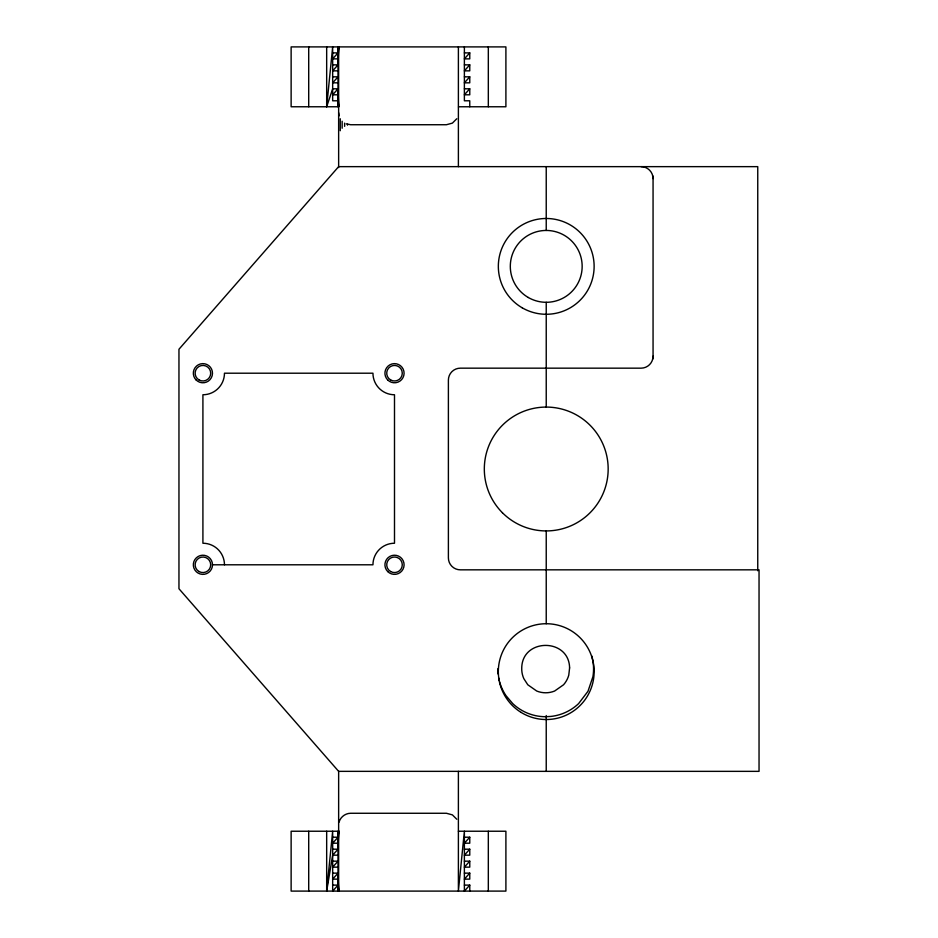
<?xml version="1.0" encoding="UTF-8"?>
<svg xmlns="http://www.w3.org/2000/svg" width="938" height="938" viewBox="0 0 938 938"><rect width="100%" height="100%" fill="white"/><g stroke="black" fill="none" stroke-linecap="round" stroke-linejoin="round"><path stroke-width="1.41" d="M338.043 70.854L332.662 70.854L338.043 64.863L338.641 46.9L338.043 52.891L332.662 58.871L338.043 58.871L338.641 46.9L338.641 167.55M326.67 831.232L326.67 891.1L332.662 855.175L338.043 849.195L338.641 831.232L338.043 837.212L332.662 843.203L338.043 843.203L338.641 831.232M338.043 88.805L332.662 94.797L338.043 94.797L338.641 106.768L338.043 88.805L332.662 88.805L326.67 106.768L332.662 46.9L332.662 100.788L338.043 100.788L338.641 106.768L291.132 106.768L291.132 46.9L505.899 46.9L505.899 106.768L458.389 106.768L458.389 46.9M326.67 891.1L332.662 831.232L332.662 891.1L338.043 885.109L332.662 885.109M652.649 359.289L653.059 356.182A11.971 11.971 0 0 1 641.088 368.165L460.359 368.165A11.971 11.971 0 0 0 448.387 380.136L448.387 557.864A11.971 11.971 0 0 0 460.359 569.835L759.041 569.835L759.041 771.353L338.641 771.353L178.959 588.747L178.959 349.253L338.641 166.647L757.752 166.647L757.752 570.761M339.052 822.145C340.447 817.033 345.325 813.293 350.624 813.269L446.418 813.269L452.397 814.876L456.783 819.249M456.783 118.751L452.397 123.124L446.418 124.731L350.624 124.731L346.321 123.828M469.762 52.891L464.38 58.871L469.762 58.871L469.762 52.891L464.38 52.891M469.762 64.863L464.38 70.854L469.762 70.854L469.762 64.863L464.38 64.863M469.762 76.834L464.38 82.825L469.762 82.825L469.762 76.834L464.38 76.834M469.762 88.805L464.38 94.797L469.762 94.797L469.762 88.805L464.38 88.805M332.662 873.137L338.043 873.137L332.662 879.129L338.043 879.129L338.641 891.1L338.641 771.165M469.762 837.212L464.38 843.203L469.762 843.203L469.762 837.212L464.38 837.212M469.762 849.195L464.38 855.175L469.762 855.175L469.762 849.195L464.38 849.195M469.762 861.166L464.38 867.146L469.762 867.146L469.762 861.166L464.38 861.166M469.762 873.137L464.38 879.129L469.762 879.129L469.762 873.137L464.38 873.137M464.38 885.109L469.762 885.109L464.38 891.1L464.38 831.232L458.389 891.1L458.389 771.353M332.662 52.891L338.043 52.891M332.662 64.863L338.043 64.863M332.662 76.834L338.043 76.834L332.662 82.825L338.043 82.825M212.492 564.793A9.579 9.579 0 0 1 198.117 573.095A9.579 9.579 0 0 1 198.117 556.504A9.579 9.579 0 0 1 212.492 564.793L372.949 564.793A21.551 21.551 0 0 1 394.499 543.243L394.499 394.757A21.551 21.551 0 0 1 372.949 373.207L224.463 373.207A21.551 21.551 0 0 1 202.913 394.757L202.913 543.243A21.551 21.551 0 0 1 224.463 564.793M339.157 831.232L291.132 831.232L291.132 891.1L505.899 891.1L505.899 831.232L458.389 831.232M332.662 837.212L338.043 837.212M332.662 849.195L338.043 849.195M332.662 855.175L338.043 855.175M332.662 861.166L338.043 861.166L332.662 867.146L338.043 867.146M591.819 656.014L592.945 661.079A48.811 48.811 0 0 1 592.945 676.591L587.985 691.271L578.605 703.606A47.791 47.791 0 0 1 550.852 716.433L545.67 716.726A47.592 47.592 0 0 1 530.38 714.217A47.662 47.662 0 0 1 512.734 703.606L506.028 695.703A47.486 47.486 0 0 1 499.52 681.645M652.649 175.523L653.059 178.619A11.971 11.971 0 0 0 641.088 166.647M338.641 112.759L339.052 115.855M338.043 885.109L338.641 891.1L338.043 873.137M653.059 178.021L653.059 356.78M546.233 166.647L546.233 230.455M546.233 302.306L546.233 407.08M546.233 530.92L546.233 623.723M546.233 715.53L546.233 771.353M488.323 46.9L488.323 106.768M488.323 831.232L488.323 891.1M469.762 106.768L469.762 100.788L464.38 100.788L464.38 46.9M469.762 885.109L469.762 891.1M458.389 107.131L458.389 166.647M347.517 124.32L347.517 125.141M344.633 123.124L344.633 126.337M342.147 121.225L342.147 128.236M340.248 118.751L340.248 130.722M338.043 46.9L338.043 106.768M338.043 831.232L338.043 891.1M326.67 46.9L326.67 106.768M308.708 46.9L308.708 106.768M308.708 831.232L308.708 891.1M499.192 680.402A48.026 48.026 0 0 1 498.629 677.857M498.055 674.012A48.026 48.026 0 0 1 497.844 671.42A47.791 47.791 0 0 1 497.773 668.829M569.601 667.915L568.768 675.172A24.282 24.282 0 0 1 563.562 684.763L554.628 691.036A23.802 23.802 0 0 1 536.724 691.036L527.789 684.763L523.814 678.62A24.095 24.095 0 0 1 521.739 667.915C522.243 637.91 569.096 637.91 569.601 667.915M521.094 712.399A47.897 47.897 0 0 0 594.117 673.003A47.897 47.897 0 0 0 523.498 629.468A47.897 47.897 0 0 0 521.094 712.399M528.27 297.487A35.925 35.925 0 0 0 582.158 266.38A35.925 35.925 0 0 0 528.27 235.262A35.925 35.925 0 0 0 528.27 297.487M522.29 307.863A47.897 47.897 0 0 0 594.129 266.38A47.897 47.897 0 0 0 522.29 224.897A47.897 47.897 0 0 0 522.29 307.863M387.734 379.984A9.579 9.579 0 0 0 403.762 375.681A9.579 9.579 0 0 0 392.025 363.956A9.579 9.579 0 0 0 387.734 379.984M387.734 571.57A9.579 9.579 0 0 0 403.762 567.279A9.579 9.579 0 0 0 392.025 555.542A9.579 9.579 0 0 0 387.734 571.57M196.136 379.984A9.579 9.579 0 0 0 212.164 375.681A9.579 9.579 0 0 0 200.427 363.956A9.579 9.579 0 0 0 196.136 379.984M390.607 571.535A7.785 7.785 0 0 0 402.285 564.793A7.785 7.785 0 0 0 390.607 558.051A7.785 7.785 0 0 0 390.607 571.535M199.02 571.535A7.785 7.785 0 0 0 210.698 564.793A7.785 7.785 0 0 0 199.02 558.051A7.785 7.785 0 0 0 199.02 571.535M199.02 379.949A7.785 7.785 0 0 0 210.698 373.207A7.785 7.785 0 0 0 199.02 366.465A7.785 7.785 0 0 0 199.02 379.949M390.607 379.949A7.785 7.785 0 0 0 402.285 373.207A7.785 7.785 0 0 0 390.607 366.465A7.785 7.785 0 0 0 390.607 379.949M502.451 512.781A61.92 61.92 0 0 0 606.054 485.028A61.92 61.92 0 0 0 530.205 409.191A61.92 61.92 0 0 0 502.451 512.781"/></g></svg>
